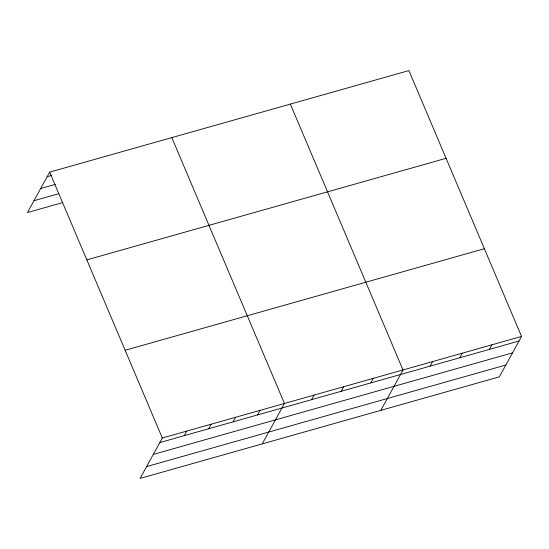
<?xml version="1.0" encoding="UTF-8"?>
<svg xmlns="http://www.w3.org/2000/svg" width="549" height="549" viewBox="0 0 549 549"><rect width="100%" height="100%" fill="white"/><g stroke="black" fill="none" stroke-linecap="round" stroke-linejoin="round"><path stroke-width="0.82" d="M521.55 336.441L162.312 438.006L140.098 478.419L499.336 376.854L521.55 336.441L408.902 70.581L49.664 172.146L27.45 212.559L62.462 202.656M184.231 435.666L186.742 431.102M208.661 428.755L211.166 424.199M233.092 421.852L235.596 417.288M257.515 414.948L260.027 410.384M262.237 443.887L284.451 403.474L171.803 137.614M311.585 399.658L314.09 395.095M341.217 391.279L343.729 386.716M370.856 382.9L373.361 378.336M380.786 410.371L403 369.957L290.352 104.097M430.128 366.142L432.639 361.578M459.767 357.763L462.279 353.199M489.406 349.384L491.911 344.82M47.159 176.709L51.229 175.556M40.653 188.54L55.312 184.395M33.956 200.728L58.379 193.818M86.838 259.883L446.076 158.318M125.138 350.276L484.376 248.711M159.807 442.569L519.045 341.004M153.301 454.4L512.54 352.835M146.604 466.588L505.835 365.023M49.664 172.146L162.312 438.006"/></g></svg>
